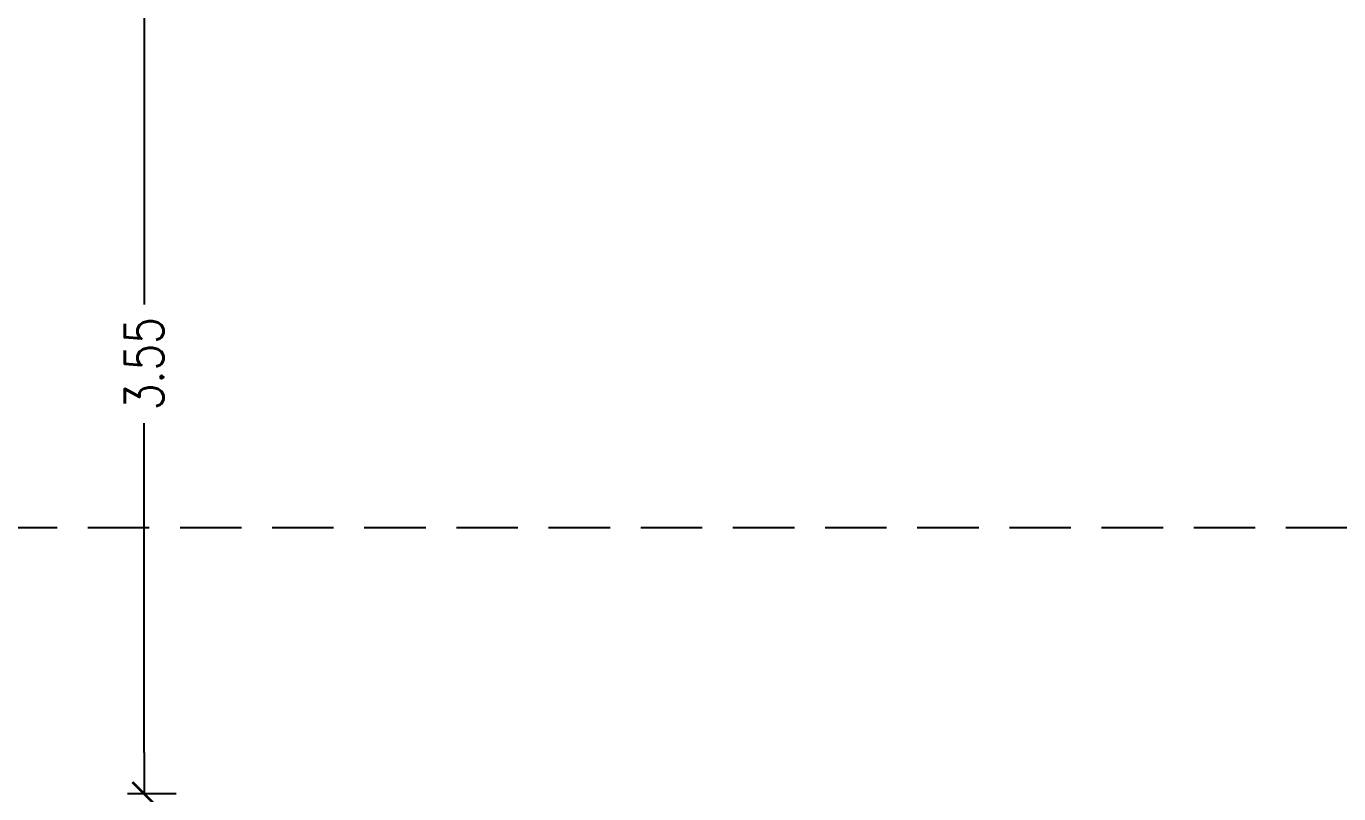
# Model space of a CAD drawing. Header units: millimetres. Extents: x -434 to 213, y 66 to 172.
# Drawn here: x -196.86 to -191.43, y 84.06 to 87.23 of the extents above; entities that cross this region are included whole.
import ezdxf

# ---------------------------------------------------------------- set-up
doc = ezdxf.new("R2010")
doc.units = ezdxf.units.MM
doc.linetypes.add('HIDDEN', pattern=[9.525, 6.35, -3.175])
doc.layers.add('0_MUROS', color=7, linetype='Continuous')
doc.layers.add('E_EQUIPAMIENTO', color=1, linetype='Continuous')
doc.styles.add('COTAS', font='ROMANS.shx', dxfattribs={"width": 0.8})

# ---------------------------------------------------------------- blocks, each defined once
blk = doc.blocks.new('COTA')
for p, q in [((0, 0.4), (0, -0.4)), ((-1, 0), (0, 0))]:
    blk.add_line(p, q)
at = {"const_width": 0.065}
blk.add_lwpolyline([(0.141, 0.141), (0.283, 0.283), (0, 0), (-0.141, -0.141), (-0.283, -0.283)], dxfattribs=at)

msp = doc.modelspace()

# ---------------------------------------------------------------- linework, layer by layer
at = {"layer": '0_MUROS', "color": 8}
for p, q in [((-196.3724, 87.4418), (-196.3724, 86.0799)), ((-196.3724, 84.228), (-196.3724, 85.5898)), ((-196.2401, 84.058), (-196.3724, 84.058))]:
    msp.add_line(p, q, dxfattribs=at)
at = {"layer": 'E_EQUIPAMIENTO', "color": 8, "linetype": 'HIDDEN', "ltscale": 0.04}
msp.add_line((-203.4628, 85.158), (-191.3028, 85.158), dxfattribs=at)

# ---------------------------------------------------------------- block references
at = {"layer": '0_MUROS', "color": 8, "xscale": 0.17, "yscale": 0.17, "zscale": 0.17, "rotation": 270}
msp.add_blockref('COTA', (-196.3724, 84.058), dxfattribs=at)

# ---------------------------------------------------------------- texts
at = {"layer": '0_MUROS', "color": 8, "insert": (-196.3724, 85.8349), "char_height": 0.16, "attachment_point": 5, "rotation": 90, "style": 'COTAS'}
msp.add_mtext('\\A1;3.55', dxfattribs=at)

doc.saveas('drawing.dxf')
